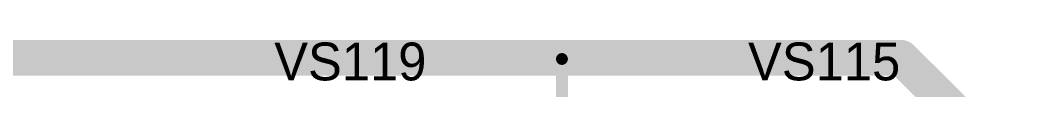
# Model space of a CAD drawing. Header units: millimetres. Extents: x 0 to 400, y 0 to 514.
# Drawn here: x 207.78 to 250.03, y 163.54 to 165.65 of the extents above; entities that cross this region are included whole.
import ezdxf

# ---------------------------------------------------------------- set-up
doc = ezdxf.new("R2010")
doc.units = ezdxf.units.MM
doc.layers.add('TopLayer', color=1, linetype='Continuous')
doc.layers.add('TopOverlay', color=2, linetype='Continuous')

msp = doc.modelspace()

# ---------------------------------------------------------------- linework, layer by layer
at = {"layer": 'TopLayer'}
for points, const_width in [([(192.025, 164.9), (230.65, 164.9)], 1.5), ([(230.65, 164.9), (244.975, 164.9)], 1.5), ([(244.975, 164.9), (249.275, 160.6)], 1.5), ([(230.65, 147.05), (230.65, 164.85)], 0.5)]:
    msp.add_lwpolyline(points, dxfattribs=dict(at, const_width=const_width))
for points, const_width in [([(230.275, 164.9, 1), (231.025, 164.9, 1)], 0.75), ([(230.275, 164.9, 1), (231.025, 164.9, 1)], 0.75), ([(244.6, 164.9, 1), (245.35, 164.9, 1)], 0.75), ([(244.6, 164.9, 1), (245.35, 164.9, 1)], 0.75), ([(230.525, 164.85, 1), (230.775, 164.85, 1)], 0.25)]:
    msp.add_lwpolyline(points, format="xyb", close=True, dxfattribs=dict(at, const_width=const_width))

# ---------------------------------------------------------------- texts
at = {"layer": 'TopOverlay'}
for s, p in [('VS119', (218.505, 163.945)), ('VS115', (238.504, 163.946))]:
    msp.add_text(s, height=1.6, dxfattribs=at).set_placement(p)

doc.saveas('drawing.dxf')
